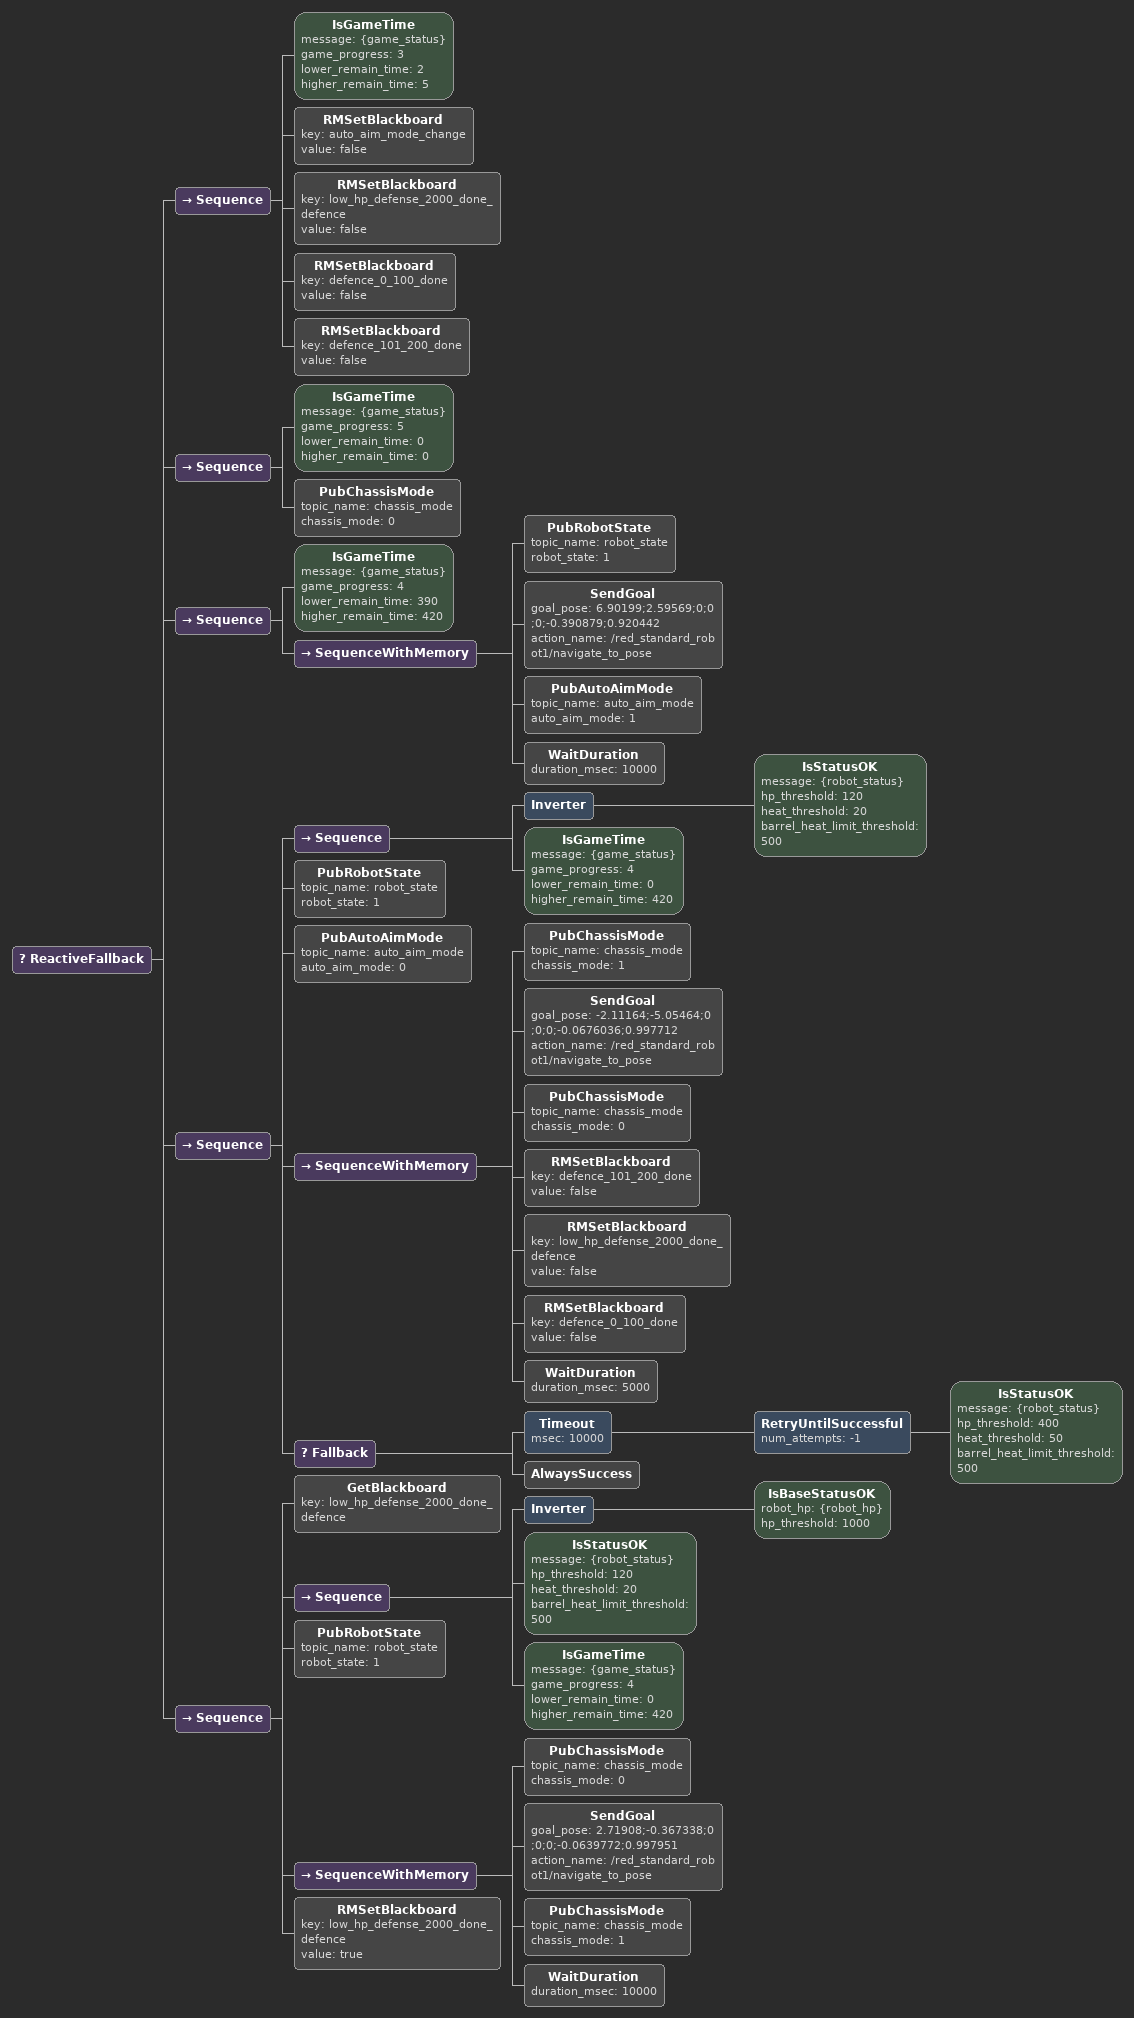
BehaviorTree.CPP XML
<ReactiveFallback>
  <Sequence>
    <IsGameTime message="{game_status}" game_progress="3" lower_remain_time="2" higher_remain_time="5"/>
    <RMSetBlackboard key="auto_aim_mode_change" value="false"/>
    <RMSetBlackboard key="low_hp_defense_2000_done_defence" value="false"/>
    <RMSetBlackboard key="defence_0_100_done" value="false"/>
    <RMSetBlackboard key="defence_101_200_done" value="false"/>
  </Sequence>
  <Sequence>
    <IsGameTime message="{game_status}" game_progress="5" lower_remain_time="0" higher_remain_time="0"/>
    <PubChassisMode topic_name="chassis_mode" chassis_mode="0"/>
  </Sequence>
  <Sequence>
    <IsGameTime message="{game_status}" game_progress="4" lower_remain_time="390" higher_remain_time="420"/>
    <SequenceWithMemory>
      <PubRobotState topic_name="robot_state" robot_state="1"/>
      <SendGoal goal_pose="6.90199;2.59569;0;0;0;-0.390879;0.920442" action_name="/red_standard_robot1/navigate_to_pose"/>
      <PubAutoAimMode topic_name="auto_aim_mode" auto_aim_mode="1"/>
      <WaitDuration duration_msec="10000"/>
    </SequenceWithMemory>
  </Sequence>
  <Sequence>
    <Sequence>
      <Inverter>
        <IsStatusOK message="{robot_status}" hp_threshold="120" heat_threshold="20" barrel_heat_limit_threshold="500"/>
      </Inverter>
      <IsGameTime message="{game_status}" game_progress="4" lower_remain_time="0" higher_remain_time="420"/>
    </Sequence>
    <PubRobotState topic_name="robot_state" robot_state="1"/>
    <PubAutoAimMode topic_name="auto_aim_mode" auto_aim_mode="0"/>
    <SequenceWithMemory>
      <PubChassisMode topic_name="chassis_mode" chassis_mode="1"/>
      <SendGoal goal_pose="-2.11164;-5.05464;0;0;0;-0.0676036;0.997712" action_name="/red_standard_robot1/navigate_to_pose"/>
      <PubChassisMode topic_name="chassis_mode" chassis_mode="0"/>
      <RMSetBlackboard key="defence_101_200_done" value="false"/>
      <RMSetBlackboard key="low_hp_defense_2000_done_defence" value="false"/>
      <RMSetBlackboard key="defence_0_100_done" value="false"/>
      <WaitDuration duration_msec="5000"/>
    </SequenceWithMemory>
    <Fallback>
      <Timeout msec="10000">
        <RetryUntilSuccessful num_attempts="-1">
          <IsStatusOK message="{robot_status}" hp_threshold="400" heat_threshold="50" barrel_heat_limit_threshold="500"/>
        </RetryUntilSuccessful>
      </Timeout>
      <AlwaysSuccess/>
    </Fallback>
  </Sequence>
  <Sequence>
    <GetBlackboard key="low_hp_defense_2000_done_defence"/>
    <Sequence>
      <Inverter>
        <IsBaseStatusOK robot_hp="{robot_hp}" hp_threshold="1000"/>
      </Inverter>
      <IsStatusOK message="{robot_status}" hp_threshold="120" heat_threshold="20" barrel_heat_limit_threshold="500"/>
      <IsGameTime message="{game_status}" game_progress="4" lower_remain_time="0" higher_remain_time="420"/>
    </Sequence>
    <PubRobotState topic_name="robot_state" robot_state="1"/>
    <SequenceWithMemory>
      <PubChassisMode topic_name="chassis_mode" chassis_mode="0"/>
      <SendGoal goal_pose="2.71908;-0.367338;0;0;0;-0.0639772;0.997951" action_name="/red_standard_robot1/navigate_to_pose"/>
      <PubChassisMode topic_name="chassis_mode" chassis_mode="1"/>
      <WaitDuration duration_msec="10000"/>
    </SequenceWithMemory>
    <RMSetBlackboard key="low_hp_defense_2000_done_defence" value="true"/>
  </Sequence>
</ReactiveFallback>
